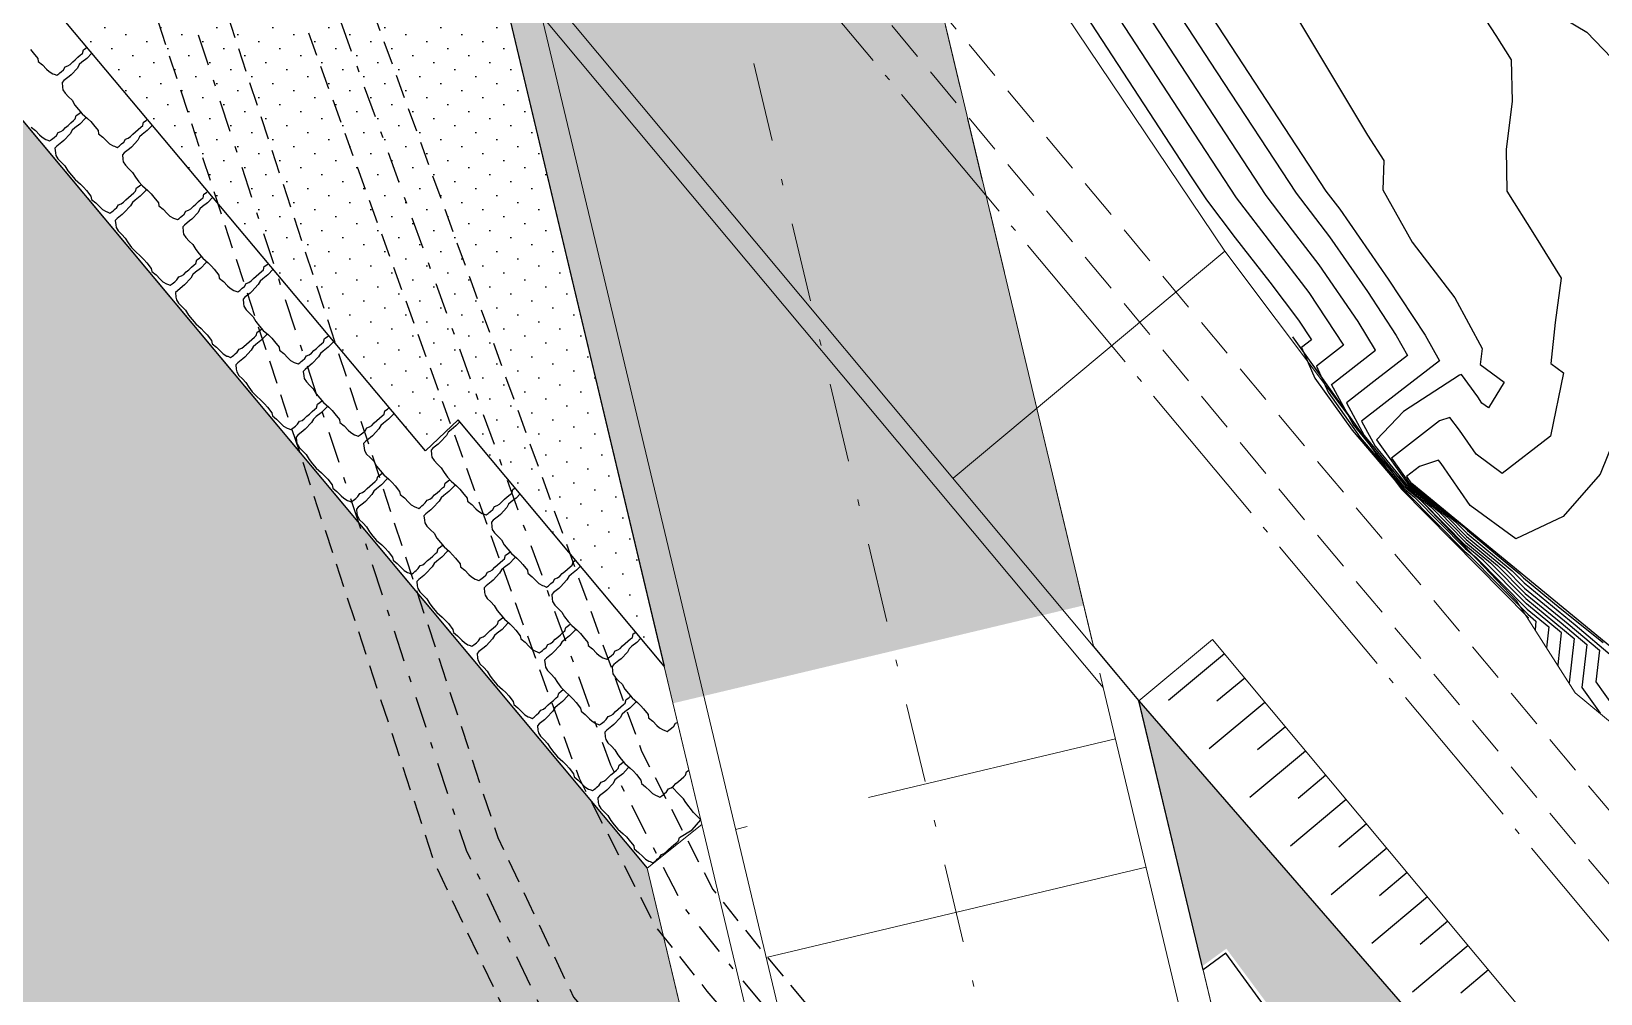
# Model space of a CAD drawing. Extents: x 61466 to 63015, y 108404 to 110397.
# Drawn here: x 62902.71 to 62927.46, y 108526.31 to 108541.49 of the extents above; entities that cross this region are included whole.
import ezdxf

# ---------------------------------------------------------------- set-up
doc = ezdxf.new("R2010")
doc.units = 0
doc.header["$LTSCALE"] = 1.000015
doc.header["$MEASUREMENT"] = 0
for name, pattern in [('ACAD_ISO04W100', [30, 24, -3, 0, -3]), ('DOT', [0.55, 0.3, -0.25]), ('NASCOSTA', [9.525, 6.35, -3.175]), ('TRATTEGGIATA', [0.75, 0.5, -0.25]), ('TRATTEGGIATA2', [0.375, 0.25, -0.125]), ('TRATTOPUNTO2', [0.5, 0.25, -0.125, 0, -0.125])]:
    doc.linetypes.add(name, pattern=pattern)
for name, color, linetype in [('colore lago', 131, 'Continuous'), ('Conduite 1000', 170, 'Continuous'), ('curve livello 5m', 7, 'Continuous'), ('Limite fiume', 6, 'Continuous'), ('LIN010CO', 2, 'Continuous'), ('LIN010TR', 2, 'NASCOSTA'), ('LIN018CO', 6, 'Continuous'), ('LIN018TR', 6, 'NASCOSTA'), ('LIN025CO', 7, 'Continuous'), ('pendenze', 2, 'Continuous'), ('Per+Mod Surf', 7, 'Continuous'), ('sezioni', 7, 'Continuous'), ('TalusHautBas', 7, 'Continuous'), ('TRATTCOLO-30', 253, 'Continuous'), ('TRATTCOLO-32', 255, 'Continuous')]:
    doc.layers.add(name, color=color, linetype=linetype)
doc.layers.add('Colori bordi', color=5, linetype='Continuous', plot=False)
doc.layers.add('no_plot', color=5, linetype='Continuous', plot=False)
pattern_1 = [(225, (427.6662, 0), (0.11048543456, -0.3314563037), [0, -0.3125])]

# ---------------------------------------------------------------- blocks, each defined once
blk = doc.blocks.new('CONTORNO')
at = {"layer": 'Colori bordi', "lineweight": 0, "ltscale": 2, "flags": 128}
for points in [[(-22.578, 81.44), (16.586, -82.868), (15.866, -82.007), (19.27, -96.287), (18.407, -96.98), (19.153, -100.108)], [(28.44, -103.877), (26.165, -94.334), (26.165, -94.334), (25.446, -93.474), (-6.877, 42.135)]]:
    blk.add_lwpolyline(points, dxfattribs=at)

msp = doc.modelspace()

# ---------------------------------------------------------------- hatches: boundary and pattern name
at = {"layer": 'colore lago', "linetype": 'Continuous', "lineweight": 0}
msp.add_hatch(color=256, dxfattribs=at).paths.add_polyline_path([(62975.581, 108426.777), (62972.563, 108437.007), (62972.159, 108444.651), (62973.022, 108452.699), (62971.274, 108459.606), (62964.726, 108468.431), (62958.063, 108473.862), (62955.276, 108478.063), (62951.179, 108483.362), (62944.971, 108489.509), (62942.828, 108489.283), (62941.256, 108490.987), (62941.518, 108495.246), (62932.519, 108507.641), (62923.949, 108519.444), (62921.068, 108518.757), (62913.169, 108525.16), (62912.424, 108528.288), (62899.063, 108544.28), (62899.187, 108544.381), (62898.973, 108544.63), (62894.248, 108550.14), (62888.989, 108555.669), (62879.9, 108564.908), (62873.641, 108571.355), (62866.263, 108578.993), (62859.634, 108586.051), (62850.425, 108596.383), (62847.28, 108600.43), (62836.245, 108615.912), (62830.549, 108625.049), (62830.097, 108624.768), (62825.256, 108621.762), (62819.938, 108618.46), (62807.248, 108610.581), (62813.286, 108600.92), (62827.781, 108577.726), (62825.357, 108576.2), (62827.221, 108573.013), (62828.208, 108570.997), (62829.848, 108566.645), (62831.445, 108562.376), (62833.184, 108558.228), (62835.862, 108552.888), (62838.858, 108547.807), (62842.822, 108541.54), (62845.343, 108537.481), (62846.651, 108535.375), (62851.47, 108527.74), (62855.067, 108522.066), (62856.583, 108522.33), (62859.665, 108520.483), (62862.875, 108517.103), (62862.914, 108508.375), (62870.198, 108497.745), (62875.993, 108490.271), (62885.568, 108478.106), (62896.673, 108462.331), (62896.556, 108461.981), (62904.818, 108449.843), (62914.53, 108436.011), (62924.555, 108418.536), (62932.466, 108403.974), (62983.134, 108403.974), (62981.291, 108410.285), (62977.169, 108421.578)])
at = {"layer": 'LIN010CO', "linetype": 'Continuous', "lineweight": 0}
h = msp.add_hatch(dxfattribs=at)
h.set_pattern_fill('DOTS', color=256, scale=5, angle=-45, style=0)
h.set_pattern_definition(pattern_1)
h.paths.add_polyline_path([(62932.545, 108507.605), (62933.408, 108508.232), (62933.02, 108508.795), (62933.629, 108509.256), (62926.263, 108519.418), (62926.833, 108519.911), (62921.56, 108527.02), (62921.18, 108526.744), (62920.182, 108530.933), (62935.209, 108513.616), (62935.403, 108513.778), (62940.853, 108507.255), (62941.047, 108507.417), (62944.17, 108503.679), (62943.73, 108503.311), (62952.381, 108494.745), (62951.382, 108493.899), (62951.868, 108493.33), (62941.518, 108495.246)])
at = {"layer": 'pendenze', "linetype": 'Continuous'}
h = msp.add_hatch(dxfattribs=at)
h.set_pattern_fill('DOTS', color=256, scale=5, angle=-45, style=0)
h.set_pattern_definition(pattern_1)
h.paths.add_polyline_path([(62909.442, 108535.366), (62908.927, 108534.878), (62900.149, 108545.338), (62900.844, 108545.93), (62898.768, 108548.566), (62898.032, 108547.939), (62897.31, 108548.644), (62901.829, 108552.434), (62908.497, 108544.839), (62909.883, 108543.261), (62912.692, 108531.477)])
at = {"layer": 'TRATTCOLO-30', "linetype": 'Continuous', "lineweight": 0}
h = msp.add_hatch(color=256, dxfattribs=at)
h.dxf.hatch_style = 1
h.paths.add_polyline_path([(62906.525, 108572.792), (62903.529, 108572.078), (62910.602, 108542.4), (62909.883, 108543.261), (62912.831, 108530.892), (62916.314, 108531.722)])
h.paths.add_polyline_path([(62909.521, 108573.506), (62906.525, 108572.792), (62916.314, 108531.722), (62919.31, 108532.437)])

# ---------------------------------------------------------------- linework, layer by layer
at = {"layer": 'Colori bordi', "linetype": 'Continuous', "lineweight": 0, "flags": 128}
msp.add_lwpolyline([(62913.169, 108525.16), (62912.424, 108528.288), (62899.063, 108544.28), (62899.187, 108544.381), (62898.973, 108544.63), (62894.248, 108550.14), (62888.989, 108555.669), (62879.9, 108564.908), (62873.641, 108571.355), (62866.263, 108578.993), (62859.634, 108586.051), (62850.425, 108596.383), (62847.28, 108600.43), (62836.245, 108615.912)], dxfattribs=at)
at = {"layer": 'Conduite 1000', "linetype": 'TRATTEGGIATA2', "ltscale": 1.5, "flags": 128}
for points, elevation in [([(62890.613, 108569.262), (62896.145, 108563.309), (62901.728, 108557.784), (62902.676, 108556.509), (62903.468, 108554.751), (62904.705, 108551.155), (62912.335, 108530.135), (62913.458, 108527.956), (62914.201, 108527.027), (62923.809, 108515.458), (62925.677, 108513.185), (62926.976, 108511.667), (62927.17, 108511.444), (62929.522, 108508.746), (62929.706, 108508.529), (62930.758, 108507.293), (62930.831, 108507.207), (62934.332, 108502.958), (62938.579, 108497.793), (62942.834, 108492.619), (62947.86, 108486.549), (62952.887, 108480.479), (62958.023, 108474.31), (62963.161, 108468.141), (62967.874, 108462.494), (62972.589, 108456.847), (62993.375, 108432.081), (62994.79, 108430.356), (62996.073, 108428.894), (62996.825, 108427.958), (62997.776, 108426.831), (62998.119, 108426.447), (63002.744, 108420.659), (63010.061, 108411.966), (63010.416, 108410.868), (63009.398, 108410.539), (63009.107, 108411.438), (63001.917, 108419.98), (62997.302, 108425.756), (62996.968, 108426.129), (62995.999, 108427.278), (62995.254, 108428.206), (62993.974, 108429.664), (62992.552, 108431.397), (62971.768, 108456.161), (62967.053, 108461.808), (62962.339, 108467.455), (62957.201, 108473.625), (62952.064, 108479.795), (62947.036, 108485.867), (62942.009, 108491.938), (62937.753, 108497.113), (62933.506, 108502.278), (62930.009, 108506.522), (62929.942, 108506.601), (62928.891, 108507.836), (62928.71, 108508.049), (62926.363, 108510.741), (62926.166, 108510.967), (62924.858, 108512.497), (62922.984, 108514.776), (62913.372, 108526.351), (62912.556, 108527.372), (62911.353, 108529.706), (62903.696, 108550.798), (62902.472, 108554.356), (62901.748, 108555.964), (62900.918, 108557.08), (62895.376, 108562.565), (62889.829, 108568.534)], 279.04), ([(62891.067, 108565.57), (62892.795, 108563.787), (62896.682, 108559.79), (62900.577, 108555.786), (62901.43, 108554.68), (62901.932, 108553.498), (62902.715, 108551.209), (62903.621, 108548.42), (62904.526, 108545.637), (62910.065, 108528.772), (62911.261, 108526.254), (62911.82, 108525.605), (62922.099, 108513.437), (62923.638, 108511.572), (62924.652, 108510.453), (62926.131, 108508.938), (62927.632, 108507.4), (62927.804, 108507.211), (62929.003, 108505.948), (62930.713, 108503.867), (62932.43, 108501.778), (62937.551, 108495.618), (62942.676, 108489.457), (62945.858, 108485.619), (62952.926, 108477.094), (62958.053, 108470.974), (62961.694, 108466.629), (62963.191, 108464.842), (62963.304, 108464.704), (62964.399, 108463.4), (62972.904, 108453.25), (62973.08, 108453.04), (62988.866, 108434.243), (62990.828, 108431.883), (62993.224, 108428.977), (62994.058, 108428.008), (62995.08, 108426.727), (62996.467, 108425.063), (63000.286, 108420.418), (63004.271, 108415.642), (63008.321, 108410.789), (63008.814, 108409.333), (63007.801, 108408.989), (63007.371, 108410.256), (63003.449, 108414.957), (62999.462, 108419.736), (62995.643, 108424.381), (62994.251, 108426.051), (62993.234, 108427.325), (62992.405, 108428.287), (62990.004, 108431.201), (62988.045, 108433.557), (62972.261, 108452.352), (62972.085, 108452.562), (62963.579, 108462.713), (62962.482, 108464.02), (62962.368, 108464.158), (62960.874, 108465.942), (62957.233, 108470.287), (62952.104, 108476.409), (62945.034, 108484.936), (62941.853, 108488.774), (62936.729, 108494.934), (62931.605, 108501.097), (62929.886, 108503.188), (62928.2, 108505.239), (62927.022, 108506.481), (62926.854, 108506.665), (62925.366, 108508.191), (62923.873, 108509.72), (62922.829, 108510.872), (62921.278, 108512.751), (62911.007, 108524.911), (62910.356, 108525.664), (62909.069, 108528.374), (62903.509, 108545.304), (62902.603, 108548.09), (62901.7, 108550.87), (62900.932, 108553.115), (62900.499, 108554.135), (62899.767, 108555.084), (62895.915, 108559.044), (62892.027, 108563.042), (62890.299, 108564.825)], 277.833)]:
    msp.add_lwpolyline(points, close=True, dxfattribs=dict(at, elevation=elevation))
at = {"layer": 'Conduite 1000', "linetype": 'TRATTOPUNTO2', "ltscale": 2, "flags": 128}
for points, elevation in [([(62890.221, 108568.898), (62895.76, 108562.937), (62901.323, 108557.432), (62902.212, 108556.237), (62902.97, 108554.554), (62904.2, 108550.977), (62911.844, 108529.921), (62913.007, 108527.664), (62913.787, 108526.689), (62923.396, 108515.117), (62925.267, 108512.841), (62926.571, 108511.317), (62926.767, 108511.092), (62929.116, 108508.398), (62929.299, 108508.182), (62930.35, 108506.947), (62930.42, 108506.864), (62933.919, 108502.618), (62938.166, 108497.453), (62942.421, 108492.279), (62947.448, 108486.208), (62952.475, 108480.137), (62957.612, 108473.967), (62962.75, 108467.798), (62967.463, 108462.151), (62972.178, 108456.504), (62992.963, 108431.739), (62994.382, 108430.01), (62995.664, 108428.55), (62996.412, 108427.618), (62997.372, 108426.48), (62997.711, 108426.101), (63002.33, 108420.32), (63009.584, 108411.702), (63009.907, 108410.704)], 279.04), ([(62890.683, 108565.198), (62892.411, 108563.415), (62896.298, 108559.417), (62900.172, 108555.435), (62900.964, 108554.408), (62901.432, 108553.307), (62902.207, 108551.04), (62903.112, 108548.255), (62904.017, 108545.471), (62909.567, 108528.573), (62910.808, 108525.959), (62911.413, 108525.258), (62921.688, 108513.094), (62923.233, 108511.222), (62924.263, 108510.086), (62925.748, 108508.564), (62927.243, 108507.032), (62927.413, 108506.846), (62928.601, 108505.594), (62930.299, 108503.527), (62932.017, 108501.438), (62937.14, 108495.276), (62942.264, 108489.116), (62945.446, 108485.277), (62952.515, 108476.752), (62957.643, 108470.631), (62961.284, 108466.286), (62962.779, 108464.5), (62962.893, 108464.362), (62963.989, 108463.056), (62972.494, 108452.906), (62972.67, 108452.696), (62988.456, 108433.9), (62990.416, 108431.542), (62992.814, 108428.632), (62993.646, 108427.666), (62994.665, 108426.389), (62996.055, 108424.722), (62999.874, 108420.077), (63003.86, 108415.3), (63007.846, 108410.523), (63008.308, 108409.161)], 277.833)]:
    msp.add_lwpolyline(points, dxfattribs=dict(at, elevation=elevation))
at = {"layer": 'curve livello 5m', "color": 2, "flags": 128}
msp.add_lwpolyline([(62920.489, 108542.258), (62921.404, 108540.854), (62922.66, 108538.94), (62923.188, 108538.251), (62923.786, 108537.388), (62924.241, 108536.695), (62924.417, 108536.38), (62924.417, 108536.38), (62923.934, 108536.006), (62923.454, 108535.633), (62923.454, 108535.633), (62923.733, 108535.12), (62924.394, 108534.313), (62924.394, 108534.313), (62924.786, 108533.99), (62925.34, 108533.43), (62925.727, 108533.109), (62926.286, 108532.544), (62927.047, 108531.912), (62926.968, 108531.213)], dxfattribs=at)
at = {"layer": 'Limite fiume', "linetype": 'Continuous'}
msp.add_line((62899.063, 108544.28), (62912.424, 108528.288), dxfattribs=at)
at = {"layer": 'Limite fiume', "linetype": 'Continuous', "flags": 128}
for points in [[(62909.442, 108535.366), (62908.927, 108534.878), (62900.149, 108545.338), (62900.844, 108545.93), (62898.768, 108548.566), (62898.032, 108547.939), (62897.31, 108548.644), (62901.829, 108552.434), (62908.497, 108544.839), (62909.883, 108543.261), (62912.692, 108531.477)], [(62932.519, 108507.641), (62933.312, 108508.229), (62932.917, 108508.812), (62933.496, 108509.251), (62926.107, 108519.457), (62926.7, 108519.89), (62921.553, 108526.95), (62921.195, 108526.685), (62920.182, 108530.933), (62935.209, 108513.616), (62935.403, 108513.778), (62940.853, 108507.255), (62941.047, 108507.417), (62944.17, 108503.679), (62943.73, 108503.311), (62952.329, 108494.702), (62951.382, 108493.899), (62951.868, 108493.33), (62941.518, 108495.246)]]:
    msp.add_lwpolyline(points, close=True, dxfattribs=at)
at = {"layer": 'LIN010CO', "linetype": 'Continuous', "lineweight": 0}
for p, q in [((62915.915, 108529.403), (62919.812, 108530.331)), ((62913.819, 108528.903), (62914.001, 108528.946)), ((62920.294, 108528.307), (62914.302, 108526.879))]:
    msp.add_line(p, q, dxfattribs=at)
at = {"layer": 'LIN010TR', "lineweight": 0, "ltscale": 0.1, "flags": 128}
for points in [[(62914.449, 108544.942), (62920.303, 108537.936), (62951.19, 108500.966)], [(62914.449, 108543.779), (62920.303, 108536.773), (62951.19, 108499.803)]]:
    msp.add_lwpolyline(points, dxfattribs=at)
at = {"layer": 'LIN010TR', "linetype": 'TRATTOPUNTO2', "lineweight": 0, "ltscale": 5, "flags": 128}
msp.add_lwpolyline([(62914.105, 108540.988), (62919.568, 108518.07)], dxfattribs=at)
at = {"layer": 'LIN018CO'}
for p, q in [((62921.529, 108531.674), (62920.648, 108530.938)), ((62921.85, 108531.29), (62921.411, 108530.924)), ((62922.17, 108530.907), (62921.29, 108530.171)), ((62922.491, 108530.523), (62922.052, 108530.157)), ((62922.811, 108530.139), (62921.931, 108529.404)), ((62923.132, 108529.756), (62922.693, 108529.389)), ((62923.452, 108529.372), (62922.572, 108528.636)), ((62923.773, 108528.988), (62923.334, 108528.622)), ((62924.094, 108528.604), (62923.213, 108527.869)), ((62924.414, 108528.221), (62923.976, 108527.854)), ((62924.735, 108527.837), (62923.854, 108527.101)), ((62925.055, 108527.453), (62924.617, 108527.087)), ((62925.376, 108527.07), (62924.495, 108526.334)), ((62925.696, 108526.686), (62925.258, 108526.319))]:
    msp.add_line(p, q, dxfattribs=at)
at = {"layer": 'LIN018TR', "linetype": 'ACAD_ISO04W100', "lineweight": 0, "ltscale": 0.1, "flags": 128}
msp.add_lwpolyline([(62914.449, 108542.878), (62951.19, 108498.901)], dxfattribs=at)
at = {"layer": 'LIN025CO', "linetype": 'TRATTEGGIATA', "lineweight": 0, "ltscale": 2}
msp.add_line((62873.309, 108725.432), (62919.619, 108531.14), dxfattribs=at)
at = {"layer": 'LIN025CO', "linetype": 'Continuous', "lineweight": 0}
for p, q in [((62909.883, 108543.261), (62914.214, 108525.091)), ((62909.883, 108543.261), (62920.182, 108530.933)), ((62910.758, 108541.745), (62914.7, 108525.207)), ((62910.758, 108541.745), (62919.619, 108531.14)), ((62919.619, 108531.14), (62922.258, 108520.069)), ((62920.182, 108530.934), (62922.744, 108520.185)), ((62912.424, 108528.288), (62913.169, 108525.16))]:
    msp.add_line(p, q, dxfattribs=at)
at = {"layer": 'LIN025CO', "linetype": 'Continuous'}
msp.add_line((62922.603, 108536.677), (62924.317, 108534.274), dxfattribs=at)
at = {"layer": 'no_plot', "flags": 128}
for points in [[(62922.305, 108546.289), (62922.409, 108546.227), (62923.151, 108545.848), (62923.762, 108545.489), (62924.083, 108545.189), (62924.591, 108545.041), (62924.898, 108544.558), (62925.255, 108543.759), (62925.308, 108543.538), (62925.729, 108542.777), (62926.207, 108542.118), (62926.599, 108541.757), (62926.77, 108541.765), (62927.246, 108541.484), (62927.634, 108541.077)], [(62918.433, 108543.146), (62921.007, 108539.198), (62921.246, 108538.834), (62921.699, 108538.235), (62922.245, 108537.537), (62922.7, 108536.937), (62922.903, 108536.628), (62922.744, 108536.505), (62922.956, 108536.025), (62923.544, 108535.201), (62924.33, 108534.28), (62924.396, 108534.226), (62924.859, 108533.758), (62925.322, 108533.288), (62925.388, 108533.234), (62925.851, 108532.765), (62926.315, 108532.296), (62926.445, 108532.188), (62926.431, 108532.051)], [(62919.118, 108542.85), (62921.139, 108539.75), (62921.717, 108538.869), (62922.289, 108538.123), (62922.862, 108537.375), (62923.407, 108536.545), (62922.98, 108536.214), (62923.164, 108535.799), (62923.672, 108535.087), (62924.351, 108534.291), (62924.526, 108534.147), (62924.926, 108533.742), (62925.328, 108533.335), (62925.501, 108533.192), (62925.903, 108532.786), (62926.305, 108532.379), (62926.646, 108532.096), (62926.612, 108531.769)], [(62926.793, 108531.486), (62926.794, 108531.497), (62926.846, 108532.004), (62926.846, 108532.004), (62926.296, 108532.461), (62925.614, 108533.15), (62925.334, 108533.383), (62924.656, 108534.069), (62924.373, 108534.302), (62923.56, 108535.294), (62923.217, 108535.923), (62923.217, 108535.923), (62923.912, 108536.463), (62923.64, 108536.915), (62923.025, 108537.813), (62922.606, 108538.359), (62922.188, 108538.905), (62922.188, 108538.905), (62921.271, 108540.302), (62919.804, 108542.554)], [(62925.326, 108542.176), (62925.814, 108541.428), (62926.055, 108541.045), (62926.069, 108540.395), (62925.973, 108539.629), (62925.985, 108538.974), (62926.424, 108538.279), (62926.845, 108537.6), (62926.748, 108536.899), (62926.678, 108536.256), (62926.879, 108536.106), (62926.674, 108535.105), (62925.911, 108534.519), (62925.5, 108534.821), (62925.237, 108535.201), (62925.088, 108535.404), (62924.922, 108535.349), (62924.164, 108534.761), (62924.459, 108534.346), (62925.175, 108533.755), (62925.357, 108533.572), (62926.067, 108532.984), (62926.257, 108532.792), (62927.066, 108532.129), (62927.649, 108531.636)], [(62921.175, 108541.961), (62921.536, 108541.406), (62923.131, 108538.975), (62923.351, 108538.689), (62924.115, 108537.586), (62924.697, 108536.7), (62924.922, 108536.297), (62924.304, 108535.819), (62923.69, 108535.342), (62923.906, 108534.947), (62924.416, 108534.324), (62924.916, 108533.912), (62925.345, 108533.477), (62925.84, 108533.067), (62926.276, 108532.627), (62926.841, 108532.164), (62927.248, 108531.82), (62927.171, 108531.14), (62927.456, 108530.735)], [(62922.699, 108541.669), (62923.28, 108540.698), (62923.789, 108539.857), (62924.046, 108539.458), (62924.03, 108538.995), (62924.491, 108538.171), (62925.167, 108537.288), (62925.598, 108536.49), (62925.567, 108536.238), (62925.943, 108535.957), (62925.697, 108535.553), (62925.593, 108535.63), (62925.526, 108535.727), (62925.268, 108536.078), (62925.237, 108536.068), (62924.356, 108535.499), (62923.927, 108535.051), (62924.438, 108534.335), (62925.045, 108533.834), (62925.351, 108533.524), (62925.954, 108533.026), (62926.266, 108532.709), (62926.953, 108532.146), (62927.448, 108531.728), (62927.392, 108531.23), (62927.674, 108530.83)], [(62927.797, 108535.356), (62927.457, 108534.508), (62926.873, 108533.841), (62926.125, 108533.485), (62925.408, 108534.013), (62924.948, 108534.676), (62924.908, 108534.729), (62924.607, 108534.63), (62924.4, 108534.47), (62924.481, 108534.357), (62924.857, 108534.044), (62925.305, 108533.677), (62925.363, 108533.619), (62925.771, 108533.281), (62926.18, 108532.942), (62926.247, 108532.874), (62926.825, 108532.393), (62927.503, 108531.851)]]:
    msp.add_lwpolyline(points, dxfattribs=at)
at = {"layer": 'pendenze', "linetype": 'Continuous', "flags": 128}
for points in [[(62902.693, 108541.209), (62902.737, 108541.158), (62902.809, 108541.067), (62902.816, 108541.019), (62902.883, 108540.966), (62902.948, 108540.899), (62902.99, 108540.859), (62903.047, 108540.825), (62903.047, 108540.825), (62903.065, 108540.82), (62903.108, 108540.802), (62903.139, 108540.823), (62903.159, 108540.84), (62903.178, 108540.857), (62903.214, 108540.888), (62903.243, 108540.934), (62903.285, 108540.949), (62903.32, 108540.973), (62903.36, 108541.014), (62903.399, 108541.048), (62903.442, 108541.086), (62903.485, 108541.124), (62903.513, 108541.148), (62903.528, 108541.202), (62903.567, 108541.229), (62903.584, 108541.244)], [(62903.664, 108541.15), (62903.585, 108541.069), (62903.506, 108541.007), (62903.463, 108540.97), (62903.433, 108540.916), (62903.333, 108540.809), (62903.302, 108540.781), (62903.22, 108540.717), (62903.192, 108540.686), (62903.198, 108540.615), (62903.206, 108540.574), (62903.239, 108540.52), (62903.295, 108540.464), (62903.35, 108540.408), (62903.396, 108540.331), (62903.451, 108540.261), (62903.509, 108540.194), (62903.592, 108540.121), (62903.644, 108540.07), (62903.689, 108540.018), (62903.76, 108539.928), (62903.768, 108539.88), (62903.834, 108539.827), (62903.9, 108539.76), (62903.942, 108539.72), (62903.998, 108539.686), (62903.998, 108539.686), (62904.017, 108539.681), (62904.06, 108539.663), (62904.091, 108539.683), (62904.11, 108539.701), (62904.13, 108539.718), (62904.165, 108539.749), (62904.195, 108539.795), (62904.236, 108539.81), (62904.271, 108539.834), (62904.311, 108539.875), (62904.35, 108539.909), (62904.394, 108539.947), (62904.437, 108539.985), (62904.465, 108540.009), (62904.479, 108540.063), (62904.518, 108540.09), (62904.539, 108540.107)], [(62902.704, 108539.983), (62902.771, 108539.93), (62902.836, 108539.863), (62902.878, 108539.823), (62902.935, 108539.789), (62902.935, 108539.789), (62902.953, 108539.784), (62902.996, 108539.767), (62903.027, 108539.787), (62903.047, 108539.804), (62903.067, 108539.821), (62903.102, 108539.852), (62903.131, 108539.898), (62903.173, 108539.913), (62903.208, 108539.937), (62903.248, 108539.978), (62903.287, 108540.012), (62903.33, 108540.05), (62903.374, 108540.088), (62903.401, 108540.112), (62903.416, 108540.166), (62903.455, 108540.193), (62903.486, 108540.22)], [(62903.577, 108540.135), (62903.56, 108540.123), (62903.473, 108540.033), (62903.394, 108539.972), (62903.351, 108539.934), (62903.321, 108539.88), (62903.222, 108539.773), (62903.19, 108539.745), (62903.108, 108539.681), (62903.08, 108539.65), (62903.086, 108539.579), (62903.094, 108539.538), (62903.127, 108539.484), (62903.183, 108539.428), (62903.238, 108539.372), (62903.284, 108539.295), (62903.339, 108539.225), (62903.397, 108539.158), (62903.481, 108539.085), (62903.532, 108539.034), (62903.577, 108538.983), (62903.648, 108538.893), (62903.656, 108538.844), (62903.723, 108538.791), (62903.788, 108538.724), (62903.83, 108538.684), (62903.887, 108538.65), (62903.887, 108538.65), (62903.905, 108538.645), (62903.948, 108538.628), (62903.979, 108538.648), (62903.998, 108538.665), (62904.018, 108538.682), (62904.054, 108538.713), (62904.083, 108538.759), (62904.124, 108538.774), (62904.159, 108538.798), (62904.199, 108538.839), (62904.239, 108538.873), (62904.282, 108538.911), (62904.325, 108538.949), (62904.353, 108538.973), (62904.368, 108539.027), (62904.406, 108539.054), (62904.438, 108539.081)], [(62904.618, 108540.013), (62904.536, 108539.929), (62904.458, 108539.868), (62904.415, 108539.831), (62904.385, 108539.777), (62904.285, 108539.67), (62904.254, 108539.642), (62904.171, 108539.578), (62904.143, 108539.547), (62904.15, 108539.476), (62904.158, 108539.435), (62904.191, 108539.381), (62904.246, 108539.325), (62904.302, 108539.269), (62904.348, 108539.192), (62904.402, 108539.122), (62904.46, 108539.055), (62904.544, 108538.982), (62904.596, 108538.931), (62904.64, 108538.879), (62904.712, 108538.789), (62904.719, 108538.741), (62904.786, 108538.688), (62904.852, 108538.621), (62904.893, 108538.581), (62904.95, 108538.547), (62904.95, 108538.547), (62904.968, 108538.542), (62905.011, 108538.524), (62905.042, 108538.544), (62905.062, 108538.562), (62905.082, 108538.579), (62905.117, 108538.609), (62905.146, 108538.656), (62905.188, 108538.671), (62905.223, 108538.695), (62905.263, 108538.736), (62905.302, 108538.77), (62905.345, 108538.808), (62905.389, 108538.846), (62905.416, 108538.87), (62905.431, 108538.924), (62905.47, 108538.951), (62905.493, 108538.971)], [(62904.529, 108538.996), (62904.512, 108538.984), (62904.424, 108538.894), (62904.346, 108538.833), (62904.303, 108538.795), (62904.273, 108538.741), (62904.173, 108538.634), (62904.142, 108538.606), (62904.06, 108538.542), (62904.031, 108538.511), (62904.038, 108538.44), (62904.046, 108538.399), (62904.079, 108538.345), (62904.134, 108538.289), (62904.19, 108538.233), (62904.236, 108538.156), (62904.29, 108538.086), (62904.348, 108538.019), (62904.432, 108537.946), (62904.484, 108537.895), (62904.528, 108537.844), (62904.6, 108537.754), (62904.608, 108537.705), (62904.674, 108537.652), (62904.74, 108537.585), (62904.781, 108537.545), (62904.838, 108537.511), (62904.838, 108537.511), (62904.856, 108537.506), (62904.899, 108537.489), (62904.93, 108537.509), (62904.95, 108537.526), (62904.97, 108537.543), (62905.005, 108537.574), (62905.034, 108537.62), (62905.076, 108537.635), (62905.111, 108537.659), (62905.151, 108537.7), (62905.19, 108537.734), (62905.233, 108537.772), (62905.277, 108537.81), (62905.304, 108537.834), (62905.319, 108537.888), (62905.358, 108537.915), (62905.389, 108537.942)], [(62905.572, 108538.877), (62905.488, 108538.79), (62905.41, 108538.729), (62905.366, 108538.692), (62905.337, 108538.638), (62905.237, 108538.531), (62905.205, 108538.503), (62905.123, 108538.439), (62905.095, 108538.408), (62905.101, 108538.337), (62905.109, 108538.296), (62905.143, 108538.241), (62905.198, 108538.186), (62905.253, 108538.13), (62905.3, 108538.053), (62905.354, 108537.983), (62905.412, 108537.916), (62905.496, 108537.843), (62905.548, 108537.792), (62905.592, 108537.74), (62905.663, 108537.65), (62905.671, 108537.602), (62905.738, 108537.549), (62905.803, 108537.482), (62905.845, 108537.442), (62905.902, 108537.408), (62905.902, 108537.408), (62905.92, 108537.403), (62905.963, 108537.385), (62905.994, 108537.405), (62906.014, 108537.423), (62906.033, 108537.44), (62906.069, 108537.47), (62906.098, 108537.517), (62906.14, 108537.532), (62906.174, 108537.556), (62906.214, 108537.597), (62906.254, 108537.631), (62906.297, 108537.669), (62906.34, 108537.707), (62906.368, 108537.731), (62906.383, 108537.785), (62906.422, 108537.812), (62906.447, 108537.834)], [(62905.48, 108537.857), (62905.463, 108537.845), (62905.376, 108537.755), (62905.298, 108537.693), (62905.254, 108537.656), (62905.225, 108537.602), (62905.125, 108537.495), (62905.093, 108537.467), (62905.011, 108537.403), (62904.983, 108537.372), (62904.989, 108537.301), (62904.997, 108537.26), (62905.031, 108537.206), (62905.086, 108537.15), (62905.141, 108537.094), (62905.188, 108537.017), (62905.242, 108536.947), (62905.3, 108536.88), (62905.384, 108536.807), (62905.436, 108536.756), (62905.48, 108536.705), (62905.551, 108536.615), (62905.559, 108536.566), (62905.626, 108536.513), (62905.691, 108536.446), (62905.733, 108536.406), (62905.79, 108536.372), (62905.79, 108536.372), (62905.808, 108536.367), (62905.851, 108536.35), (62905.882, 108536.37), (62905.902, 108536.387), (62905.921, 108536.404), (62905.957, 108536.435), (62905.986, 108536.481), (62906.028, 108536.496), (62906.062, 108536.52), (62906.102, 108536.561), (62906.142, 108536.595), (62906.185, 108536.633), (62906.228, 108536.671), (62906.256, 108536.695), (62906.271, 108536.749), (62906.31, 108536.776), (62906.341, 108536.803)], [(62906.525, 108537.74), (62906.439, 108537.651), (62906.361, 108537.59), (62906.318, 108537.553), (62906.288, 108537.499), (62906.188, 108537.392), (62906.157, 108537.364), (62906.075, 108537.3), (62906.047, 108537.268), (62906.053, 108537.198), (62906.061, 108537.157), (62906.094, 108537.102), (62906.149, 108537.047), (62906.205, 108536.991), (62906.251, 108536.914), (62906.305, 108536.844), (62906.364, 108536.777), (62906.447, 108536.704), (62906.499, 108536.653), (62906.544, 108536.601), (62906.615, 108536.511), (62906.623, 108536.463), (62906.689, 108536.41), (62906.755, 108536.343), (62906.796, 108536.303), (62906.853, 108536.269), (62906.853, 108536.269), (62906.871, 108536.264), (62906.915, 108536.246), (62906.945, 108536.266), (62906.965, 108536.284), (62906.985, 108536.301), (62907.02, 108536.331), (62907.049, 108536.377), (62907.091, 108536.393), (62907.126, 108536.416), (62907.166, 108536.458), (62907.205, 108536.492), (62907.249, 108536.53), (62907.292, 108536.568), (62907.319, 108536.592), (62907.334, 108536.646), (62907.373, 108536.673), (62907.401, 108536.697)], [(62906.432, 108536.718), (62906.415, 108536.706), (62906.327, 108536.616), (62906.249, 108536.554), (62906.206, 108536.517), (62906.176, 108536.463), (62906.076, 108536.356), (62906.045, 108536.328), (62905.963, 108536.264), (62905.935, 108536.233), (62905.941, 108536.162), (62905.949, 108536.121), (62905.982, 108536.067), (62906.038, 108536.011), (62906.093, 108535.955), (62906.139, 108535.878), (62906.193, 108535.808), (62906.252, 108535.741), (62906.335, 108535.668), (62906.387, 108535.617), (62906.432, 108535.566), (62906.503, 108535.476), (62906.511, 108535.427), (62906.577, 108535.374), (62906.643, 108535.307), (62906.684, 108535.267), (62906.741, 108535.233), (62906.741, 108535.233), (62906.759, 108535.228), (62906.803, 108535.211), (62906.834, 108535.231), (62906.853, 108535.248), (62906.873, 108535.265), (62906.908, 108535.296), (62906.937, 108535.342), (62906.979, 108535.357), (62907.014, 108535.381), (62907.054, 108535.422), (62907.093, 108535.456), (62907.137, 108535.494), (62907.18, 108535.532), (62907.207, 108535.556), (62907.222, 108535.61), (62907.261, 108535.637), (62907.292, 108535.664)], [(62907.479, 108536.603), (62907.479, 108536.602), (62907.391, 108536.512), (62907.313, 108536.451), (62907.269, 108536.414), (62907.24, 108536.36), (62907.14, 108536.253), (62907.108, 108536.225), (62907.026, 108536.161), (62906.998, 108536.129), (62907.004, 108536.059), (62907.013, 108536.018), (62907.046, 108535.963), (62907.101, 108535.908), (62907.156, 108535.852), (62907.203, 108535.775), (62907.257, 108535.705), (62907.315, 108535.638), (62907.399, 108535.565), (62907.451, 108535.514), (62907.495, 108535.462), (62907.567, 108535.372), (62907.574, 108535.324), (62907.641, 108535.271), (62907.706, 108535.204), (62907.748, 108535.164), (62907.805, 108535.13), (62907.805, 108535.13), (62907.823, 108535.125), (62907.866, 108535.107), (62907.897, 108535.127), (62907.917, 108535.145), (62907.936, 108535.162), (62907.972, 108535.192), (62908.001, 108535.238), (62908.043, 108535.254), (62908.078, 108535.277), (62908.117, 108535.319), (62908.157, 108535.353), (62908.2, 108535.391), (62908.243, 108535.429), (62908.271, 108535.453), (62908.286, 108535.507), (62908.325, 108535.534), (62908.355, 108535.56)], [(62907.383, 108535.579), (62907.367, 108535.567), (62907.279, 108535.477), (62907.201, 108535.415), (62907.157, 108535.378), (62907.128, 108535.324), (62907.028, 108535.217), (62906.996, 108535.189), (62906.914, 108535.125), (62906.886, 108535.094), (62906.892, 108535.023), (62906.901, 108534.982), (62906.934, 108534.928), (62906.989, 108534.872), (62907.044, 108534.816), (62907.091, 108534.739), (62907.145, 108534.669), (62907.203, 108534.602), (62907.287, 108534.529), (62907.339, 108534.478), (62907.383, 108534.427), (62907.455, 108534.337), (62907.462, 108534.288), (62907.529, 108534.235), (62907.594, 108534.168), (62907.636, 108534.128), (62907.693, 108534.094), (62907.693, 108534.094), (62907.711, 108534.089), (62907.754, 108534.072), (62907.785, 108534.092), (62907.805, 108534.109), (62907.825, 108534.126), (62907.86, 108534.157), (62907.889, 108534.203), (62907.931, 108534.218), (62907.966, 108534.242), (62908.006, 108534.283), (62908.045, 108534.317), (62908.088, 108534.355), (62908.132, 108534.393), (62908.159, 108534.417), (62908.174, 108534.471), (62908.213, 108534.498), (62908.244, 108534.525)], [(62908.434, 108535.466), (62908.43, 108535.463), (62908.343, 108535.373), (62908.264, 108535.312), (62908.221, 108535.275), (62908.191, 108535.221), (62908.091, 108535.114), (62908.06, 108535.086), (62907.978, 108535.022), (62907.95, 108534.99), (62907.956, 108534.92), (62907.964, 108534.879), (62907.997, 108534.824), (62908.053, 108534.769), (62908.108, 108534.713), (62908.154, 108534.636), (62908.209, 108534.566), (62908.267, 108534.499), (62908.35, 108534.426), (62908.402, 108534.375), (62908.447, 108534.323), (62908.518, 108534.233), (62908.526, 108534.185), (62908.592, 108534.132), (62908.658, 108534.065), (62908.7, 108534.025), (62908.756, 108533.991), (62908.756, 108533.991), (62908.775, 108533.986), (62908.818, 108533.968), (62908.849, 108533.988), (62908.868, 108534.006), (62908.888, 108534.023), (62908.923, 108534.053), (62908.953, 108534.099), (62908.994, 108534.115), (62909.029, 108534.138), (62909.069, 108534.18), (62909.108, 108534.214), (62909.152, 108534.252), (62909.195, 108534.29), (62909.223, 108534.314), (62909.237, 108534.368), (62909.276, 108534.395), (62909.307, 108534.422)], [(62909.469, 108535.335), (62909.406, 108535.27), (62909.328, 108535.209), (62909.285, 108535.172), (62909.255, 108535.118), (62909.155, 108535.011), (62909.124, 108534.983), (62909.041, 108534.919), (62909.013, 108534.887), (62909.019, 108534.817), (62909.028, 108534.775), (62909.061, 108534.721), (62909.116, 108534.666), (62909.171, 108534.61), (62909.218, 108534.533), (62909.272, 108534.462), (62909.33, 108534.396), (62909.414, 108534.323), (62909.466, 108534.271), (62909.51, 108534.22), (62909.582, 108534.13), (62909.589, 108534.082), (62909.656, 108534.029), (62909.722, 108533.961), (62909.763, 108533.922), (62909.82, 108533.888), (62909.82, 108533.888), (62909.838, 108533.883), (62909.881, 108533.865), (62909.912, 108533.885), (62909.932, 108533.902), (62909.952, 108533.919), (62909.987, 108533.95), (62910.016, 108533.996), (62910.058, 108534.012), (62910.093, 108534.035), (62910.133, 108534.077), (62910.172, 108534.111), (62910.215, 108534.149), (62910.259, 108534.186), (62910.286, 108534.21), (62910.301, 108534.265), (62910.34, 108534.292), (62910.34, 108534.292)], [(62908.335, 108534.44), (62908.318, 108534.428), (62908.231, 108534.338), (62908.152, 108534.276), (62908.109, 108534.239), (62908.079, 108534.185), (62907.98, 108534.078), (62907.948, 108534.05), (62907.866, 108533.986), (62907.838, 108533.955), (62907.844, 108533.884), (62907.852, 108533.843), (62907.885, 108533.789), (62907.941, 108533.733), (62907.996, 108533.677), (62908.042, 108533.6), (62908.097, 108533.53), (62908.155, 108533.463), (62908.239, 108533.39), (62908.29, 108533.339), (62908.335, 108533.288), (62908.406, 108533.197), (62908.414, 108533.149), (62908.481, 108533.096), (62908.546, 108533.029), (62908.588, 108532.989), (62908.644, 108532.955), (62908.644, 108532.955), (62908.663, 108532.95), (62908.706, 108532.932), (62908.737, 108532.953), (62908.756, 108532.97), (62908.776, 108532.987), (62908.812, 108533.018), (62908.841, 108533.064), (62908.882, 108533.079), (62908.917, 108533.103), (62908.957, 108533.144), (62908.997, 108533.178), (62909.04, 108533.216), (62909.083, 108533.254), (62909.111, 108533.278), (62909.126, 108533.332), (62909.164, 108533.359), (62909.196, 108533.386)], [(62909.399, 108534.337), (62909.382, 108534.324), (62909.294, 108534.234), (62909.216, 108534.173), (62909.173, 108534.136), (62909.143, 108534.082), (62909.043, 108533.975), (62909.012, 108533.947), (62908.929, 108533.883), (62908.901, 108533.851), (62908.908, 108533.781), (62908.916, 108533.74), (62908.949, 108533.685), (62909.004, 108533.63), (62909.06, 108533.574), (62909.106, 108533.497), (62909.16, 108533.427), (62909.218, 108533.36), (62909.302, 108533.287), (62909.354, 108533.236), (62909.398, 108533.184), (62909.47, 108533.094), (62909.477, 108533.046), (62909.544, 108532.993), (62909.61, 108532.926), (62909.651, 108532.886), (62909.708, 108532.852), (62909.708, 108532.852), (62909.726, 108532.847), (62909.769, 108532.829), (62909.8, 108532.849), (62909.82, 108532.866), (62909.84, 108532.884), (62909.875, 108532.914), (62909.904, 108532.96), (62909.946, 108532.976), (62909.981, 108532.999), (62910.021, 108533.041), (62910.06, 108533.075), (62910.103, 108533.113), (62910.147, 108533.151), (62910.174, 108533.174), (62910.189, 108533.229), (62910.228, 108533.256), (62910.259, 108533.283)], [(62910.42, 108534.196), (62910.358, 108534.131), (62910.279, 108534.07), (62910.236, 108534.033), (62910.207, 108533.979), (62910.107, 108533.871), (62910.075, 108533.844), (62909.993, 108533.78), (62909.965, 108533.748), (62909.971, 108533.678), (62909.979, 108533.636), (62910.013, 108533.582), (62910.068, 108533.527), (62910.123, 108533.471), (62910.169, 108533.394), (62910.224, 108533.323), (62910.282, 108533.257), (62910.366, 108533.184), (62910.417, 108533.132), (62910.462, 108533.081), (62910.533, 108532.991), (62910.541, 108532.943), (62910.608, 108532.89), (62910.673, 108532.822), (62910.715, 108532.783), (62910.772, 108532.749), (62910.772, 108532.749), (62910.79, 108532.744), (62910.833, 108532.726), (62910.864, 108532.746), (62910.883, 108532.763), (62910.903, 108532.78), (62910.939, 108532.811), (62910.968, 108532.857), (62911.009, 108532.873), (62911.044, 108532.896), (62911.084, 108532.938), (62911.124, 108532.972), (62911.167, 108533.01), (62911.21, 108533.047), (62911.238, 108533.071), (62911.253, 108533.126), (62911.291, 108533.153), (62911.292, 108533.153)], [(62909.287, 108533.301), (62909.27, 108533.289), (62909.182, 108533.199), (62909.104, 108533.137), (62909.061, 108533.1), (62909.031, 108533.046), (62908.931, 108532.939), (62908.9, 108532.911), (62908.818, 108532.847), (62908.789, 108532.816), (62908.796, 108532.745), (62908.804, 108532.704), (62908.837, 108532.65), (62908.892, 108532.594), (62908.948, 108532.538), (62908.994, 108532.461), (62909.048, 108532.391), (62909.106, 108532.324), (62909.19, 108532.251), (62909.242, 108532.2), (62909.286, 108532.149), (62909.358, 108532.058), (62909.366, 108532.01), (62909.432, 108531.957), (62909.498, 108531.89), (62909.539, 108531.85), (62909.596, 108531.816), (62909.596, 108531.816), (62909.614, 108531.811), (62909.657, 108531.793), (62909.688, 108531.813), (62909.708, 108531.831), (62909.728, 108531.848), (62909.763, 108531.879), (62909.792, 108531.925), (62909.834, 108531.94), (62909.869, 108531.964), (62909.909, 108532.005), (62909.948, 108532.039), (62909.991, 108532.077), (62910.035, 108532.115), (62910.062, 108532.139), (62910.077, 108532.193), (62910.116, 108532.22), (62910.147, 108532.247)], [(62910.35, 108533.197), (62910.333, 108533.185), (62910.246, 108533.095), (62910.168, 108533.034), (62910.124, 108532.997), (62910.095, 108532.943), (62909.995, 108532.836), (62909.963, 108532.808), (62909.881, 108532.744), (62909.853, 108532.712), (62909.859, 108532.642), (62909.867, 108532.6), (62909.901, 108532.546), (62909.956, 108532.491), (62910.011, 108532.435), (62910.058, 108532.358), (62910.112, 108532.288), (62910.17, 108532.221), (62910.254, 108532.148), (62910.306, 108532.097), (62910.35, 108532.045), (62910.421, 108531.955), (62910.429, 108531.907), (62910.496, 108531.854), (62910.561, 108531.787), (62910.603, 108531.747), (62910.66, 108531.713), (62910.66, 108531.713), (62910.678, 108531.708), (62910.721, 108531.69), (62910.752, 108531.71), (62910.772, 108531.727), (62910.791, 108531.745), (62910.827, 108531.775), (62910.856, 108531.821), (62910.898, 108531.837), (62910.932, 108531.86), (62910.972, 108531.902), (62911.012, 108531.936), (62911.055, 108531.974), (62911.098, 108532.012), (62911.126, 108532.035), (62911.141, 108532.09), (62911.18, 108532.117), (62911.211, 108532.144)], [(62911.372, 108533.057), (62911.309, 108532.992), (62911.231, 108532.931), (62911.188, 108532.894), (62911.158, 108532.84), (62911.058, 108532.732), (62911.027, 108532.705), (62910.945, 108532.641), (62910.917, 108532.609), (62910.923, 108532.539), (62910.931, 108532.497), (62910.964, 108532.443), (62911.019, 108532.388), (62911.075, 108532.332), (62911.121, 108532.255), (62911.175, 108532.184), (62911.234, 108532.118), (62911.317, 108532.045), (62911.369, 108531.993), (62911.414, 108531.942), (62911.485, 108531.852), (62911.493, 108531.804), (62911.559, 108531.751), (62911.625, 108531.683), (62911.666, 108531.644), (62911.723, 108531.61), (62911.723, 108531.61), (62911.741, 108531.605), (62911.784, 108531.587), (62911.815, 108531.607), (62911.835, 108531.624), (62911.855, 108531.641), (62911.89, 108531.672), (62911.919, 108531.718), (62911.961, 108531.734), (62911.996, 108531.757), (62912.036, 108531.799), (62912.075, 108531.833), (62912.118, 108531.871), (62912.162, 108531.908), (62912.189, 108531.932), (62912.204, 108531.987), (62912.243, 108532.014), (62912.243, 108532.014)], [(62910.238, 108532.162), (62910.221, 108532.149), (62910.134, 108532.059), (62910.056, 108531.998), (62910.012, 108531.961), (62909.983, 108531.907), (62909.883, 108531.8), (62909.851, 108531.772), (62909.769, 108531.708), (62909.741, 108531.677), (62909.747, 108531.606), (62909.755, 108531.565), (62909.789, 108531.511), (62909.844, 108531.455), (62909.899, 108531.399), (62909.946, 108531.322), (62910, 108531.252), (62910.058, 108531.185), (62910.142, 108531.112), (62910.194, 108531.061), (62910.238, 108531.009), (62910.309, 108530.919), (62910.317, 108530.871), (62910.384, 108530.818), (62910.449, 108530.751), (62910.491, 108530.711), (62910.548, 108530.677), (62910.548, 108530.677), (62910.566, 108530.672), (62910.609, 108530.654), (62910.64, 108530.674), (62910.66, 108530.692), (62910.679, 108530.709), (62910.715, 108530.739), (62910.744, 108530.786), (62910.786, 108530.801), (62910.82, 108530.825), (62910.86, 108530.866), (62910.9, 108530.9), (62910.943, 108530.938), (62910.986, 108530.976), (62911.014, 108531), (62911.029, 108531.054), (62911.068, 108531.081), (62911.099, 108531.108)], [(62911.302, 108532.058), (62911.285, 108532.046), (62911.197, 108531.956), (62911.119, 108531.895), (62911.076, 108531.858), (62911.046, 108531.804), (62910.946, 108531.697), (62910.915, 108531.669), (62910.833, 108531.605), (62910.805, 108531.573), (62910.811, 108531.503), (62910.819, 108531.461), (62910.852, 108531.407), (62910.907, 108531.352), (62910.963, 108531.296), (62911.009, 108531.219), (62911.063, 108531.149), (62911.122, 108531.082), (62911.205, 108531.009), (62911.257, 108530.958), (62911.302, 108530.906), (62911.373, 108530.816), (62911.381, 108530.768), (62911.447, 108530.715), (62911.513, 108530.648), (62911.554, 108530.608), (62911.611, 108530.574), (62911.611, 108530.574), (62911.629, 108530.569), (62911.673, 108530.551), (62911.703, 108530.571), (62911.723, 108530.588), (62911.743, 108530.606), (62911.778, 108530.636), (62911.807, 108530.682), (62911.849, 108530.698), (62911.884, 108530.721), (62911.924, 108530.763), (62911.963, 108530.797), (62912.007, 108530.835), (62912.05, 108530.872), (62912.077, 108530.896), (62912.092, 108530.951), (62912.131, 108530.978), (62912.162, 108531.005)], [(62912.324, 108531.918), (62912.261, 108531.853), (62912.183, 108531.792), (62912.139, 108531.754), (62912.11, 108531.701), (62912.01, 108531.593), (62911.978, 108531.566), (62911.896, 108531.502), (62911.868, 108531.47), (62911.874, 108531.4), (62911.883, 108531.358), (62911.916, 108531.304), (62911.971, 108531.249), (62912.026, 108531.193), (62912.073, 108531.116), (62912.127, 108531.045), (62912.185, 108530.978), (62912.269, 108530.906), (62912.321, 108530.854), (62912.365, 108530.803), (62912.437, 108530.713), (62912.444, 108530.665), (62912.511, 108530.612), (62912.576, 108530.544), (62912.618, 108530.505), (62912.675, 108530.471), (62912.675, 108530.471), (62912.693, 108530.466), (62912.736, 108530.448), (62912.767, 108530.468), (62912.787, 108530.485), (62912.806, 108530.502), (62912.842, 108530.533), (62912.871, 108530.579), (62912.903, 108530.591)], [(62911.19, 108531.023), (62911.173, 108531.01), (62911.085, 108530.92), (62911.007, 108530.859), (62910.964, 108530.822), (62910.934, 108530.768), (62910.834, 108530.661), (62910.803, 108530.633), (62910.721, 108530.569), (62910.693, 108530.538), (62910.699, 108530.467), (62910.707, 108530.426), (62910.74, 108530.371), (62910.796, 108530.316), (62910.851, 108530.26), (62910.897, 108530.183), (62910.951, 108530.113), (62911.01, 108530.046), (62911.093, 108529.973), (62911.145, 108529.922), (62911.19, 108529.87), (62911.261, 108529.78), (62911.269, 108529.732), (62911.335, 108529.679), (62911.401, 108529.612), (62911.442, 108529.572), (62911.499, 108529.538), (62911.499, 108529.538), (62911.517, 108529.533), (62911.561, 108529.515), (62911.592, 108529.535), (62911.611, 108529.553), (62911.631, 108529.57), (62911.666, 108529.6), (62911.695, 108529.647), (62911.737, 108529.662), (62911.772, 108529.686), (62911.812, 108529.727), (62911.851, 108529.761), (62911.895, 108529.799), (62911.938, 108529.837), (62911.965, 108529.861), (62911.98, 108529.915), (62912.019, 108529.942), (62912.05, 108529.969)], [(62912.253, 108530.919), (62912.237, 108530.907), (62912.149, 108530.817), (62912.071, 108530.756), (62912.027, 108530.719), (62911.998, 108530.665), (62911.898, 108530.558), (62911.866, 108530.53), (62911.784, 108530.466), (62911.756, 108530.434), (62911.762, 108530.364), (62911.771, 108530.322), (62911.804, 108530.268), (62911.859, 108530.213), (62911.914, 108530.157), (62911.961, 108530.08), (62912.015, 108530.01), (62912.073, 108529.943), (62912.157, 108529.87), (62912.209, 108529.819), (62912.253, 108529.767), (62912.325, 108529.677), (62912.332, 108529.629), (62912.399, 108529.576), (62912.464, 108529.509), (62912.506, 108529.469), (62912.563, 108529.435), (62912.563, 108529.435), (62912.581, 108529.43), (62912.624, 108529.412), (62912.655, 108529.432), (62912.675, 108529.449), (62912.694, 108529.467), (62912.73, 108529.497), (62912.759, 108529.543), (62912.801, 108529.559), (62912.836, 108529.582), (62912.875, 108529.624), (62912.915, 108529.658), (62912.958, 108529.696), (62913.001, 108529.733), (62913.029, 108529.757), (62913.044, 108529.812), (62913.082, 108529.838)], [(62912.141, 108529.884), (62912.125, 108529.871), (62912.037, 108529.781), (62911.959, 108529.72), (62911.915, 108529.683), (62911.886, 108529.629), (62911.786, 108529.522), (62911.754, 108529.494), (62911.672, 108529.43), (62911.644, 108529.398), (62911.65, 108529.328), (62911.659, 108529.287), (62911.692, 108529.232), (62911.747, 108529.177), (62911.802, 108529.121), (62911.849, 108529.044), (62911.903, 108528.974), (62911.961, 108528.907), (62912.045, 108528.834), (62912.097, 108528.783), (62912.141, 108528.731), (62912.213, 108528.641), (62912.22, 108528.593), (62912.287, 108528.54), (62912.352, 108528.473), (62912.394, 108528.433), (62912.451, 108528.399), (62912.451, 108528.399), (62912.469, 108528.394), (62912.512, 108528.376), (62912.543, 108528.396), (62912.563, 108528.414), (62912.583, 108528.431), (62912.618, 108528.461), (62912.647, 108528.507), (62912.689, 108528.523), (62912.724, 108528.546), (62912.764, 108528.588), (62912.803, 108528.622), (62912.846, 108528.66), (62912.89, 108528.698), (62912.917, 108528.722), (62912.932, 108528.776), (62913.133, 108528.893), (62913.269, 108529.055)], [(62913.269, 108529.055), (62913.154, 108529.167), (62913.033, 108529.329), (62912.996, 108529.383), (62912.895, 108529.483), (62912.848, 108529.538), (62912.819, 108529.571)]]:
    msp.add_lwpolyline(points, dxfattribs=at)
at = {"layer": 'Per+Mod Surf', "linetype": 'Continuous'}
for p, q in [((62922.603, 108536.677), (62924.317, 108534.274)), ((62924.317, 108534.274), (62926.321, 108532.245)), ((62926.321, 108532.245), (62926.319, 108532.227))]:
    msp.add_line(p, q, dxfattribs=at)
at = {"layer": 'sezioni', "linetype": 'Continuous', "lineweight": 0}
for p, q in [((62921.534, 108538.026), (62917.953, 108543.354)), ((62921.534, 108538.026), (62917.248, 108534.445)), ((62920.182, 108530.933), (62921.34, 108531.901)), ((62921.34, 108531.901), (62952.381, 108494.745))]:
    msp.add_line(p, q, dxfattribs=at)
at = {"layer": 'sezioni', "linetype": 'Continuous', "lineweight": 0, "flags": 128}
msp.add_lwpolyline([(62951.19, 108501.635), (62950.706, 108502.181), (62950.05, 108503.79), (62949.931, 108504.564), (62948.769, 108506.321), (62947.518, 108507.691), (62946.238, 108509.21), (62945.113, 108510.814), (62943.708, 108512.918), (62942.106, 108514.804), (62941.146, 108516.121), (62939.865, 108517.473), (62937.552, 108519.928), (62936.449, 108521.102), (62935.666, 108522.241), (62935.168, 108523.45), (62934.731, 108524.292), (62932.133, 108527.208), (62929.759, 108528.83), (62928.108, 108530.191), (62927.066, 108531.059), (62926.139, 108532.507), (62923.968, 108534.794), (62921.534, 108538.026)], dxfattribs=at)
at = {"layer": 'TalusHautBas', "linetype": 'DOT'}
msp.add_line((62922.603, 108536.677), (62924.317, 108534.274), dxfattribs=at)
at = {"layer": 'TalusHautBas', "linetype": 'Continuous'}
msp.add_line((62927.994, 108531.478), (62924.489, 108534.362), dxfattribs=at)

# ---------------------------------------------------------------- block references
at = {"layer": 'TRATTCOLO-32', "linetype": 'Continuous', "lineweight": 0}
msp.add_blockref('CONTORNO', (62894.017, 108625.268), dxfattribs=at)

doc.saveas('drawing.dxf')
